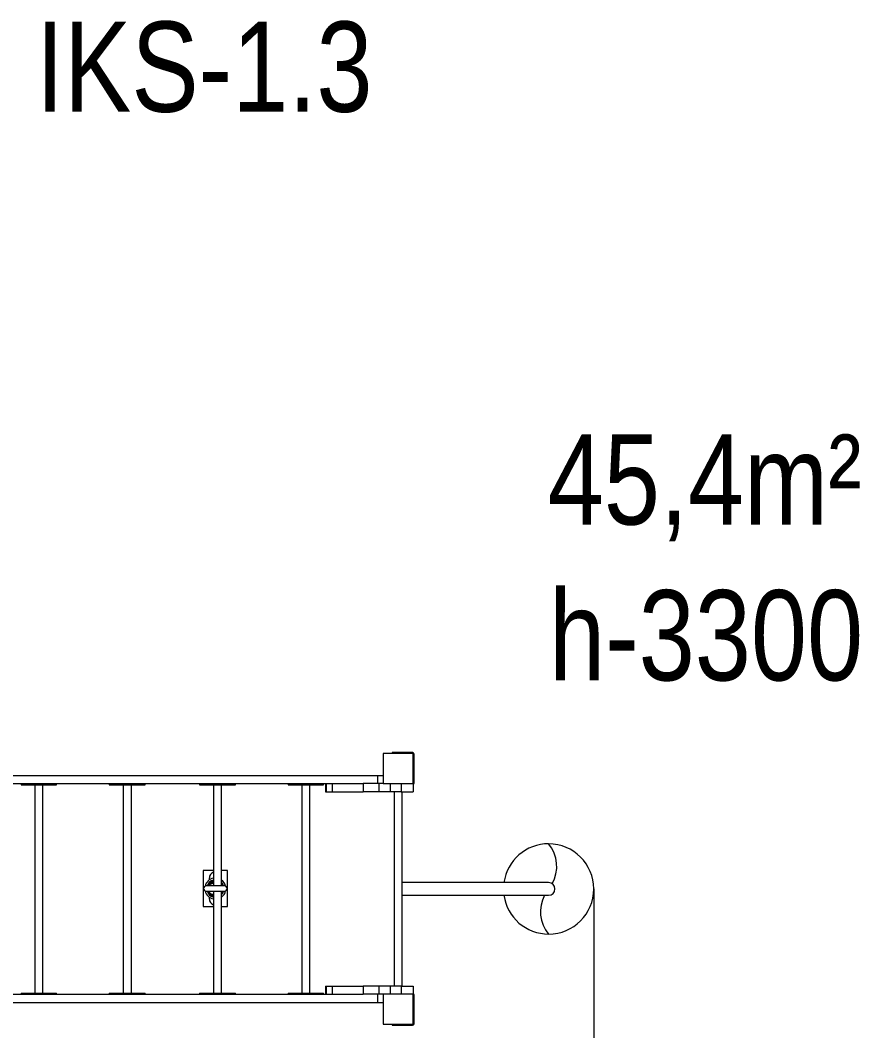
# Model space of a CAD drawing. Header units: millimetres. Extents: x -4199 to 4190, y -5233 to 4097.
# Drawn here: x 784 to 3574, y 441 to 3800 of the extents above; entities that cross this region are included whole.
import ezdxf

# ---------------------------------------------------------------- set-up
doc = ezdxf.new("R2010")
doc.units = ezdxf.units.MM
doc.layers.add('DIKOM_ОБЪЕКТ', color=7, linetype='Continuous')
doc.layers.add('DIKOM_РАЗМЕР_ОБЪЕКТА', color=7, linetype='Continuous')
doc.styles.add('style1', font='arial.ttf', dxfattribs={"width": 0.8})
doc.dimstyles.new('1-50', dxfattribs={"dimtxt": 300, "dimasz": 200, "dimexe": 100, "dimexo": 0, "dimgap": 100, "dimtad": 1, "dimtxsty": 'style1', "dimcen": 200, "dimclrd": 7, "dimclre": 7, "dimclrt": 7, "dimadec": 1, "dimazin": 2, "dimtfac": 1, "dimtmove": 0, "dimatfit": 2, "dimfxl": 0, "dimlwd": 25, "dimlwe": 18, "dimarcsym": 0})

# ---------------------------------------------------------------- blocks, each defined once
blk = doc.blocks.new('*D9')
at = {"layer": 'Defpoints', "color": 0, "transparency": 16777216}
for p in [(2689.6, 912.9), (-1856.5, 576), (-1856.5, -3146.5)]:
    blk.add_point(p, dxfattribs=at)
at = {"layer": 'DIKOM_РАЗМЕР_ОБЪЕКТА', "color": 7, "lineweight": 18, "transparency": 16777216}
for p, q in [((2689.6, 912.9), (2689.6, -3246.5)), ((-1856.5, 576), (-1856.5, -3246.5))]:
    blk.add_line(p, q, dxfattribs=at)
at = {"layer": 'DIKOM_РАЗМЕР_ОБЪЕКТА', "color": 7, "lineweight": 25, "transparency": 16777216}
blk.add_line((2489.6, -3146.5), (-1656.5, -3146.5), dxfattribs=at)
at = {"layer": 'DIKOM_РАЗМЕР_ОБЪЕКТА', "color": 7, "transparency": 16777216}
for points in [[(-1656.5, -3113.2), (-1656.5, -3179.8), (-1856.5, -3146.5)], [(2489.6, -3113.2), (2489.6, -3179.8), (2689.6, -3146.5)]]:
    blk.add_solid(points, dxfattribs=at)
at = {"layer": 'DIKOM_РАЗМЕР_ОБЪЕКТА', "color": 7, "transparency": 16777216, "insert": (-679.1, -2893.3), "char_height": 300, "attachment_point": 5, "style": 'style1'}
blk.add_mtext('4550', dxfattribs=at)

msp = doc.modelspace()

# ---------------------------------------------------------------- linework, layer by layer
at = {"layer": 'DIKOM_ОБЪЕКТ', "color": 7, "linetype": 'Continuous', "lineweight": 15}
for p, q in [((1989.626, 1362.927), (1989.626, 1262.927)), ((2089.626, 1362.927), (1989.626, 1362.927)), ((2019.626, 1365.927), (2019.626, 1362.927)), ((2029.626, 1365.927), (2019.626, 1365.927)), ((2029.626, 1365.927), (2029.626, 1362.927)), ((2087.626, 1365.927), (2029.626, 1365.927)), ((2089.626, 1262.927), (2089.626, 1362.927)), ((2092.626, 1264.927), (2092.626, 1360.927)), ((607.674, 1289.927), (1971.36, 1289.927)), ((1971.36, 1289.927), (1971.36, 1262.927)), ((1971.36, 1289.927), (1989.517, 1289.927)), ((1989.517, 1289.927), (1989.517, 1262.927)), ((653.883, 1262.927), (1920.433, 1262.927)), ((787.264, 1262.927), (787.264, 1258.927)), ((787.264, 1258.927), (802.103, 1258.927)), ((802.103, 1262.927), (802.103, 1258.927)), ((802.103, 1258.927), (879.394, 1258.927)), ((832.409, 1258.927), (832.409, 566.927)), ((859.409, 566.927), (859.409, 1258.927)), ((879.394, 1262.927), (879.394, 1258.927)), ((879.394, 1258.927), (904.555, 1258.927)), ((904.555, 1258.927), (904.555, 1262.927)), ((1079.817, 1262.927), (1079.817, 1258.927)), ((1079.817, 1258.927), (1098.24, 1258.927)), ((1098.24, 1262.927), (1098.24, 1258.927)), ((1098.24, 1258.927), (1177.991, 1258.927)), ((1126.192, 1258.927), (1126.192, 566.927)), ((1153.192, 566.927), (1153.192, 1258.927)), ((1177.991, 1262.927), (1177.991, 1258.927)), ((1177.991, 1258.927), (1199.568, 1258.927)), ((1199.568, 1258.927), (1199.568, 1262.927)), ((1379.563, 1262.927), (1379.563, 1258.927)), ((1379.563, 1258.927), (1401.14, 1258.927)), ((1401.14, 1262.927), (1401.14, 1258.927)), ((1401.14, 1258.927), (1480.891, 1258.927)), ((1425.939, 1258.927), (1425.939, 923.164)), ((1452.939, 923.164), (1452.939, 1258.927)), ((1480.891, 1262.927), (1480.891, 1258.927)), ((1480.891, 1258.927), (1499.315, 1258.927)), ((1499.315, 1258.927), (1499.315, 1262.927)), ((1674.577, 1262.927), (1674.577, 1258.927)), ((1674.577, 1258.927), (1699.738, 1258.927)), ((1699.738, 1262.927), (1699.738, 1258.927)), ((1699.738, 1258.927), (1777.028, 1258.927)), ((1719.722, 1258.927), (1719.722, 566.927)), ((1746.722, 566.927), (1746.722, 1258.927)), ((1777.028, 1262.927), (1777.028, 1258.927)), ((1777.028, 1258.927), (1791.867, 1258.927)), ((1791.867, 1258.927), (1791.867, 1262.927)), ((1798.606, 1262.927), (1798.606, 1235.927)), ((1800.915, 1262.927), (1800.915, 1235.927)), ((1820.532, 1262.927), (1820.532, 1235.927)), ((1920.433, 1262.927), (1923.712, 1262.927)), ((1923.712, 1262.927), (1923.712, 1235.927)), ((1976.055, 1262.927), (1923.712, 1262.927)), ((1976.055, 1262.927), (1976.055, 1235.927)), ((1989.626, 1262.927), (1976.055, 1262.927)), ((1989.626, 1262.927), (2089.626, 1262.927)), ((2012.729, 1262.927), (2012.729, 1235.927)), ((2049.626, 1262.927), (2049.626, 1235.927)), ((2089.626, 1262.927), (2089.626, 1235.927)), ((1798.606, 1235.927), (1800.915, 1235.927)), ((1800.915, 1235.927), (1820.532, 1235.927)), ((1820.532, 1235.927), (1923.712, 1235.927)), ((1976.055, 1235.927), (1923.712, 1235.927)), ((2012.729, 1235.927), (1976.055, 1235.927)), ((2049.626, 1235.927), (2012.729, 1235.927)), ((2026.126, 1235.927), (2026.126, 589.927)), ((2049.626, 1235.927), (2089.626, 1235.927)), ((2053.126, 589.927), (2053.126, 1235.927)), ((1392.363, 974.164), (1392.363, 854.164)), ((1425.939, 974.164), (1392.363, 974.164)), ((1472.363, 974.164), (1452.939, 974.164)), ((1472.363, 854.164), (1472.363, 974.164)), ((1412.363, 942.887), (1412.363, 949.342)), ((1462.363, 923.164), (1402.363, 923.164)), ((2539.626, 933.927), (2053.126, 933.927)), ((1402.363, 905.164), (1462.363, 905.164)), ((1412.363, 879.379), (1412.363, 885.441)), ((1425.939, 905.164), (1425.939, 566.927)), ((1452.939, 566.927), (1452.939, 905.164)), ((2053.126, 891.927), (2539.626, 891.927)), ((1392.363, 854.164), (1425.939, 854.164)), ((1452.939, 854.164), (1472.363, 854.164)), ((1798.606, 589.927), (1798.606, 562.927)), ((1798.606, 589.927), (1800.915, 589.927)), ((1800.915, 589.927), (1800.915, 562.927)), ((1800.915, 589.927), (1820.532, 589.927)), ((1820.532, 589.927), (1820.532, 562.927)), ((1820.532, 589.927), (1923.712, 589.927)), ((1923.712, 589.927), (1923.712, 562.927)), ((1976.055, 589.927), (1923.712, 589.927)), ((1976.055, 589.927), (1976.055, 562.927)), ((2012.729, 589.927), (1976.055, 589.927)), ((2012.729, 589.927), (2012.729, 562.927)), ((2049.626, 589.927), (2012.729, 589.927)), ((2049.626, 589.927), (2049.626, 562.927)), ((2049.626, 589.927), (2089.626, 589.927)), ((2089.626, 589.927), (2089.626, 562.927)), ((653.883, 562.927), (1920.433, 562.927)), ((787.264, 566.927), (787.264, 562.927)), ((787.264, 566.927), (802.103, 566.927)), ((802.103, 566.927), (802.103, 562.927)), ((802.103, 566.927), (879.394, 566.927)), ((879.394, 566.927), (879.394, 562.927)), ((879.394, 566.927), (904.555, 566.927)), ((904.555, 562.927), (904.555, 566.927)), ((1079.817, 566.927), (1079.817, 562.927)), ((1079.817, 566.927), (1098.24, 566.927)), ((1098.24, 566.927), (1098.24, 562.927)), ((1098.24, 566.927), (1177.991, 566.927)), ((1177.991, 566.927), (1177.991, 562.927)), ((1177.991, 566.927), (1199.568, 566.927)), ((1199.568, 562.927), (1199.568, 566.927)), ((1379.563, 566.927), (1379.563, 562.927)), ((1379.563, 566.927), (1401.14, 566.927)), ((1401.14, 566.927), (1401.14, 562.927)), ((1401.14, 566.927), (1480.891, 566.927)), ((1480.891, 566.927), (1480.891, 562.927)), ((1480.891, 566.927), (1499.315, 566.927)), ((1499.315, 562.927), (1499.315, 566.927)), ((1674.577, 566.927), (1674.577, 562.927)), ((1674.577, 566.927), (1699.738, 566.927)), ((1699.738, 566.927), (1699.738, 562.927)), ((1699.738, 566.927), (1777.028, 566.927)), ((1777.028, 566.927), (1777.028, 562.927)), ((1777.028, 566.927), (1791.867, 566.927)), ((1791.867, 562.927), (1791.867, 566.927)), ((1920.433, 562.927), (1923.712, 562.927)), ((1976.055, 562.927), (1923.712, 562.927)), ((1971.36, 562.927), (1971.36, 535.927)), ((1989.626, 562.927), (1976.055, 562.927)), ((1989.517, 562.927), (1989.517, 535.927)), ((2089.626, 562.927), (1989.626, 562.927)), ((1989.626, 562.927), (1989.626, 462.927)), ((2089.626, 462.927), (2089.626, 562.927)), ((2092.626, 464.927), (2092.626, 560.927)), ((607.674, 535.927), (1971.36, 535.927)), ((1971.36, 535.927), (1989.517, 535.927)), ((1989.626, 462.927), (2089.626, 462.927)), ((2019.626, 462.927), (2019.626, 459.927)), ((2019.626, 459.927), (2029.626, 459.927)), ((2029.626, 462.927), (2029.626, 459.927)), ((2029.626, 459.927), (2087.626, 459.927))]:
    msp.add_line(p, q, dxfattribs=at)
at = {"layer": 'DIKOM_ОБЪЕКТ', "color": 7, "linetype": 'Continuous', "lineweight": 15, "flags": 128}
for points in [[(1452.939, 926.997), (1453.835, 925.434), (1454.881, 923.164)], [(1454.082, 923.164), (1453.408, 924.643), (1452.939, 925.536)], [(1423.898, 892.231), (1425.235, 891.76), (1425.939, 891.549)], [(1454.881, 905.164), (1453.835, 902.894), (1452.939, 901.331)], [(1452.939, 902.792), (1454.013, 905), (1454.082, 905.164)]]:
    msp.add_lwpolyline(points, dxfattribs=at)
at = {"layer": 'DIKOM_ОБЪЕКТ', "color": 7, "linetype": 'Continuous', "lineweight": 15}
for centre, radius, start, end in [((2087.626, 1360.927), 5, 0, 90), ((2087.626, 1264.927), 5, 293.578178, 0), ((2539.626, 912.927), 150, 90, 171.952154), ((2449.386, 987.927), 117.338, 330.537394, 39.730558), ((2539.626, 912.927), 150, 270, 90), ((1432.363, 914.164), 35, 100.575534, 166.738524), ((1432.363, 914.164), 28.974, 102.809198, 161.902982), ((1432.363, 949.342), 20, 108.734321, 180), ((1432.363, 914.164), 35, 13.261476, 53.992088), ((1402.363, 914.164), 9, 90, 270), ((1432.363, 914.164), 26.49, 104.033652, 160.138305), ((1426.398, 913.068), 20.987, 91.25426, 151.245797), ((1432.363, 914.164), 25.75, 104.445586, 156.567725), ((1432.363, 914.164), 25.01, 104.882731, 147.40675), ((1432.363, 914.164), 24.99, 104.894918, 147.179231), ((1426.398, 913.068), 17.987, 91.463497, 145.855161), ((1432.363, 914.164), 24.25, 105.360475, 139.234966), ((1432.363, 914.164), 23.51, 105.856483, 131.925337), ((1432.363, 914.164), 28.974, 18.097018, 44.750777), ((1432.363, 914.164), 26.49, 19.861695, 39.035053), ((1432.363, 914.164), 25.75, 20.457627, 36.957352), ((1432.363, 914.164), 25.01, 21.091356, 34.641319), ((1432.363, 914.164), 24.99, 21.109043, 34.574895), ((1462.363, 914.164), 9, 270, 90), ((2539.626, 912.927), 21, 270, 90), ((2539.626, 912.927), 21, 0, 90), ((2539.626, 912.927), 21, 270, 0), ((1432.363, 914.164), 35, 193.261476, 259.424466), ((1432.363, 914.164), 28.974, 198.097018, 257.190802), ((1426.398, 913.068), 20.987, 202.124693, 268.74574), ((1432.363, 914.164), 26.49, 212.333829, 255.966348), ((1426.398, 913.068), 17.987, 206.06814, 268.536503), ((1432.363, 879.379), 20, 180, 251.265679), ((1432.363, 914.164), 25.75, 224.254369, 255.554414), ((1432.363, 914.164), 25.01, 233.415344, 255.117269), ((1432.363, 914.164), 24.99, 233.642864, 255.105082), ((1432.363, 914.164), 24.25, 241.587128, 254.639525), ((1432.363, 914.164), 35, 306.007912, 346.738524), ((1432.363, 914.164), 25.75, 323.042648, 339.542373), ((1432.363, 914.164), 28.974, 315.249223, 341.902982), ((1432.363, 914.164), 26.49, 320.964947, 340.138305), ((1432.363, 914.164), 24.99, 325.425105, 338.890957), ((1432.363, 914.164), 25.01, 325.358681, 338.908644), ((2539.626, 912.927), 150, 188.047846, 270), ((2629.866, 837.927), 117.338, 152.599456, 219.730558), ((2087.626, 560.927), 5, 0, 66.421822), ((2087.626, 464.927), 5, 270, 0)]:
    msp.add_arc(centre, radius, start, end, dxfattribs=at)

# ---------------------------------------------------------------- texts
at = {"layer": 'DIKOM_РАЗМЕР_ОБЪЕКТА', "char_height": 300, "attachment_point": 1, "style": 'style1'}
for s, insert in [('IKS-1.3', (836.534, 3795.951)), ('45,4m²', (2536.674, 2424.116))]:
    msp.add_mtext_dynamic_manual_height_columns(s, width=5405.47657, gutter_width=20, heights=[0], dxfattribs=dict(at, insert=insert))
at = {"layer": 'DIKOM_РАЗМЕР_ОБЪЕКТА', "insert": (2540.924, 1906.074), "char_height": 300, "width": 1212.84229, "attachment_point": 1, "style": 'style1'}
msp.add_mtext('h-3300', dxfattribs=at)

# ---------------------------------------------------------------- dimensions: what is measured, and where the dimension line sits
at = {"layer": 'DIKOM_РАЗМЕР_ОБЪЕКТА'}
dim = msp.add_linear_dim(base=(-1856.483, -3146.517), p1=(2689.626, 912.927), p2=(-1856.483, 575.967), text='4550', dimstyle='1-50', dxfattribs=at)
dim.commit()
dim.dimension.update_dxf_attribs({"geometry": '*D9', "text_midpoint": (-679.14, -3146.517), "dimtype": 160})

doc.saveas('drawing.dxf')
